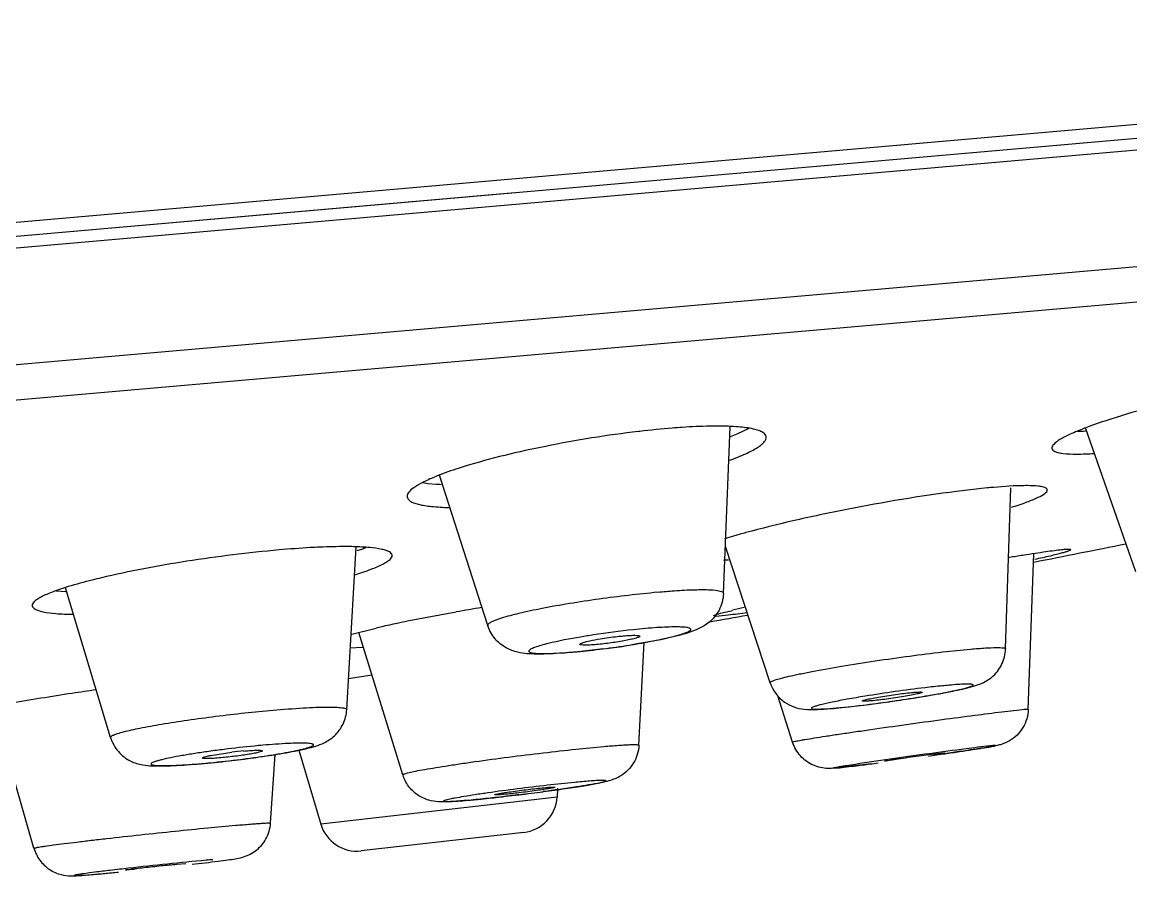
# Model space of a CAD drawing. Header units: millimetres. Extents: x 14523 to 15117, y 3069 to 3489.
# Drawn here: x 14649.83 to 14664.49, y 3408.03 to 3419.31 of the extents above; entities that cross this region are included whole.
import ezdxf

# ---------------------------------------------------------------- set-up
doc = ezdxf.new("R2010")
doc.units = ezdxf.units.MM
doc.header["$LTSCALE"] = 0.25
doc.layers.get('0').update_dxf_attribs({"color": 2})
doc.layers.add('DWG', color=7, linetype='Continuous')

# ---------------------------------------------------------------- blocks, each defined once
blk = doc.blocks.new('A$C2FF57663')
at = {"color": 7, "linetype": 'Continuous'}
for p, q in [((190.349, 238.939), (274.628, 246.312)), ((274.681, 244.772), (190.564, 237.412)), ((274.328, 244.276), (190.998, 236.986)), ((248.774, 240.906), (248.754, 240.904)), ((249.878, 238.763), (249.967, 240.966)), ((250.06, 240.875), (250.218, 240.948)), ((255.33, 239.048), (254.665, 240.951)), ((246.762, 238.339), (246.125, 240.326)), ((245.903, 240.228), (245.971, 240.218)), ((245.971, 240.218), (246.078, 240.209)), ((253.364, 240.158), (252.96, 240.112)), ((253.707, 240.184), (253.451, 240.166)), ((253.609, 238.032), (253.677, 240.159)), ((250.099, 239.546), (249.891, 239.484)), ((244.898, 237.229), (245.022, 239.379)), ((250.495, 237.585), (249.904, 239.384)), ((253.909, 237.231), (253.984, 239.289)), ((241.056, 238.798), (241.183, 238.791)), ((241.774, 236.861), (241.179, 238.84)), ((244.947, 238.222), (245.285, 238.306)), ((245.639, 236.368), (245.059, 238.249)), ((248.76, 236.758), (248.829, 238.114)), ((245.11, 238.051), (244.938, 238.042)), ((247.501, 237.969), (247.752, 237.979)), ((248.294, 238.031), (247.876, 237.986)), ((245.234, 237.683), (244.914, 237.634)), ((250.793, 236.798), (250.595, 237.412)), ((240.762, 235.397), (240.224, 237.266)), ((251.446, 237.258), (251.763, 237.294)), ((253.796, 237.223), (253.558, 237.196)), ((253.855, 237.229), (253.796, 237.223)), ((253.909, 237.231), (253.855, 237.229)), ((253.441, 236.753), (253.401, 236.749)), ((243.1, 236.624), (243.38, 236.666)), ((243.89, 235.729), (243.953, 236.636)), ((244.264, 236.693), (244.553, 235.717)), ((252.79, 236.66), (252.804, 236.66)), ((251.338, 236.457), (251.374, 236.458)), ((251.829, 236.513), (251.349, 236.455)), ((251.87, 236.518), (251.924, 236.525)), ((252.025, 236.551), (252.012, 236.55)), ((247.686, 236.19), (247.679, 236.073)), ((247.679, 236.073), (244.553, 235.717)), ((247.237, 235.606), (245.09, 235.362)), ((242.651, 235.187), (242.768, 235.194)), ((242.089, 235.117), (241.972, 235.11))]:
    blk.add_line(p, q, dxfattribs=at)
for centre, radius, start, end in [((248.786, 243.953), 3.331, 290.8252, 292.4876), ((254.516, 244.293), 3.385, 270.7614, 272.5597), ((256.276, 236.742), 4.508, 110.9874, 111.1514), ((246.274, 243.216), 3.013, 266.2616, 267.5813), ((254.273, 230.784), 9.418, 95.0085, 95.5429), ((252.817, 229.96), 9.964, 105.3718, 105.8298), ((244.103, 242.298), 3.11, 288.623, 289.7581), ((215.617, 435.465), 200, 281.05884, 281.41471), ((243.881, 242.956), 3.804, 287.6317, 288.6271), ((249.596, 244.777), 5.579, 272.9319, 273.5819), ((249.906, 228.654), 10.164, 93.8307, 95.043), ((251.238, 211.057), 27.894, 100.1041, 101.3059), ((252.098, 206.252), 32.776, 99.5097, 100.1106), ((252.922, 226.134), 12.747, 102.552, 103.2597), ((249.212, 221.169), 17.582, 101.2919, 102.6548), ((215.617, 435.465), 200, 279.81161, 279.95635), ((248.277, 225.361), 13.286, 102.6805, 103.0137), ((249.465, 231.346), 6.982, 93.8307, 95.043), ((246.783, 249.878), 11.943, 277.2711, 278.6214), ((246.888, 249.183), 11.24, 278.6199, 279.2092), ((247.295, 244.813), 6.849, 273.8264, 274.8622), ((247.197, 246.01), 8.05, 274.8312, 275.0013), ((247.043, 247.7), 9.747, 275.0375, 277.046), ((253.546, 229.75), 7.831, 95.0097, 95.65), ((249.297, 256.961), 19.822, 277.8134, 278.6967), ((249.577, 255.135), 17.975, 278.6927, 279.5246), ((250.805, 243.573), 6.347, 274.7082, 275.0046), ((250.692, 244.856), 7.635, 275.0088, 275.4395), ((250.581, 246.042), 8.826, 275.4337, 275.6291), ((244.878, 224.314), 12.492, 95.0055, 95.5141), ((241.642, 251.424), 14.969, 276.5034, 277.7766), ((244, 231.418), 5.285, 95.0649, 96.7429), ((241.951, 249.173), 12.696, 277.771, 279.0122), ((241.74, 250.462), 14.002, 275.0226, 276.5498), ((241.891, 248.961), 12.492, 275.0055, 275.5141), ((251.193, 238.504), 2.054, 275.0507, 275.7588), ((251.05, 239.946), 3.503, 275.7202, 275.9671), ((250.808, 242.255), 5.824, 275.9823, 276.5492), ((249.888, 250.321), 13.943, 276.5211, 277.0638), ((248.445, 262.15), 25.86, 277.0138, 277.1507), ((246.883, 274.573), 38.381, 277.1557, 277.4654), ((249.043, 224.447), 11.875, 95.008, 95.4707), ((245.509, 247.295), 11.307, 275.0052, 275.2575), ((245.332, 249.221), 13.241, 275.256, 275.4557), ((245.171, 250.907), 14.935, 275.4555, 275.6396), ((244.675, 255.882), 19.935, 275.6543, 276.4338), ((243.848, 263.339), 27.437, 276.4049, 277.1487), ((243.638, 265.068), 29.179, 276.963, 277.5942), ((247.18, 236.103), 0.5, 276.5, 356.5), ((245.033, 235.859), 0.5, 196.5, 276.5), ((247.556, 186.344), 49.103, 95.2762, 96.4815), ((245.179, 211.829), 23.507, 95.0043, 95.218), ((239.561, 258.475), 23.507, 275.0043, 275.218), ((238.594, 268.985), 34.062, 275.2171, 275.534)]:
    blk.add_arc(centre, radius, start, end, dxfattribs=at)
for points, knots in [([(257.413, 241.632), (257.001, 241.565), (256.214, 241.407), (255.437, 241.206), (255.07, 241.091)], [0, 0, 0, 0, 1326.941931, 2547.336701, 2547.336701, 2547.336701, 2547.336701]), ([(255.07, 241.091), (255.033, 241.079), (254.896, 241.035), (254.76, 240.988), (254.662, 240.95)], [0, 0, 0, 0, 694.70355, 2542.57547, 2542.57547, 2542.57547, 2542.57547]), ([(248.754, 240.904), (248.343, 240.856), (247.569, 240.73), (246.805, 240.551), (246.452, 240.442)], [0, 0, 0, 0, 1317.942975, 2493.590537, 2493.590537, 2493.590537, 2493.590537]), ([(249.333, 240.958), (249.288, 240.955), (249.102, 240.941), (248.915, 240.923), (248.774, 240.906)], [0, 0, 0, 0, 596.758656, 2505.884469, 2505.884469, 2505.884469, 2505.884469]), ([(249.807, 240.975), (249.771, 240.975), (249.613, 240.974), (249.455, 240.966), (249.333, 240.958)], [0, 0, 0, 0, 574.420394, 2509.152734, 2509.152734, 2509.152734, 2509.152734]), ([(250.445, 240.832), (250.443, 240.857), (250.405, 240.894), (250.342, 240.919), (250.234, 240.949), (250.053, 240.97), (249.897, 240.975), (249.807, 240.975)], [0, 0, 0, 0, 607.806782, 1074.335064, 1675.975667, 3297.904109, 5459.168007, 5459.168007, 5459.168007, 5459.168007]), ([(254.65, 240.946), (254.587, 240.921), (254.477, 240.877), (254.339, 240.806), (254.254, 240.751), (254.219, 240.702), (254.22, 240.683)], [0, 0, 0, 0, 1772.009671, 3112.861333, 4007.029728, 4502.821228, 4502.821228, 4502.821228, 4502.821228]), ([(249.964, 240.525), (250.035, 240.551), (250.159, 240.601), (250.298, 240.67), (250.377, 240.727), (250.423, 240.768), (250.447, 240.808), (250.445, 240.832)], [0, 0, 0, 0, 2102.986544, 3706.063523, 4315.265146, 4800.145553, 5458.419504, 5458.419504, 5458.419504, 5458.419504]), ([(254.22, 240.683), (254.222, 240.664), (254.257, 240.638), (254.31, 240.624), (254.406, 240.608), (254.564, 240.603), (254.702, 240.609), (254.78, 240.613)], [0, 0, 0, 0, 547.074688, 1004.843025, 1610.018433, 3271.905103, 5515.658837, 5515.658837, 5515.658837, 5515.658837]), ([(246.452, 240.442), (246.415, 240.43), (246.282, 240.388), (246.15, 240.341), (246.056, 240.302)], [0, 0, 0, 0, 688.435962, 2488.916699, 2488.916699, 2488.916699, 2488.916699]), ([(246.056, 240.302), (246.003, 240.28), (245.909, 240.238), (245.793, 240.171), (245.718, 240.111), (245.694, 240.061), (245.696, 240.042)], [0, 0, 0, 0, 1673.10272, 2951.760193, 3838.597501, 4408.50087, 4408.50087, 4408.50087, 4408.50087]), ([(252.96, 240.112), (252.474, 240.05), (251.75, 239.928), (250.824, 239.733), (250.38, 239.624), (250.175, 239.568)], [0, 0, 0, 0, 1820.848962, 2730.225068, 3520.148529, 3520.148529, 3520.148529, 3520.148529]), ([(253.685, 239.903), (253.754, 239.925), (253.873, 239.964), (254.026, 240.027), (254.116, 240.072), (254.161, 240.115), (254.16, 240.132)], [0, 0, 0, 0, 1821.963547, 3186.1676, 4068.34891, 4500.89854, 4500.89854, 4500.89854, 4500.89854]), ([(254.16, 240.132), (254.158, 240.147), (254.129, 240.164), (254.088, 240.175), (254.011, 240.186), (253.883, 240.19), (253.771, 240.187), (253.707, 240.184)], [0, 0, 0, 0, 513.160649, 965.465597, 1569.820206, 3241.308833, 5513.775432, 5513.775432, 5513.775432, 5513.775432]), ([(245.696, 240.042), (245.698, 240.019), (245.73, 239.985), (245.785, 239.959), (245.879, 239.931), (246.036, 239.909), (246.172, 239.902), (246.25, 239.9)], [0, 0, 0, 0, 624.400724, 1088.392753, 1681.792938, 3274.767229, 5400.865147, 5400.865147, 5400.865147, 5400.865147]), ([(244.544, 239.375), (244.502, 239.374), (244.322, 239.365), (244.142, 239.351), (244.004, 239.339)], [0, 0, 0, 0, 584.064297, 2478.339612, 2478.339612, 2478.339612, 2478.339612]), ([(244.988, 239.382), (244.954, 239.383), (244.806, 239.384), (244.658, 239.38), (244.544, 239.375)], [0, 0, 0, 0, 559.147633, 2481.465337, 2481.465337, 2481.465337, 2481.465337]), ([(245.498, 239.268), (245.496, 239.287), (245.465, 239.314), (245.416, 239.333), (245.33, 239.357), (245.185, 239.374), (245.06, 239.38), (244.988, 239.382)], [0, 0, 0, 0, 571.702414, 1028.402846, 1622.329555, 3234.738555, 5397.498059, 5397.498059, 5397.498059, 5397.498059]), ([(244.004, 239.339), (243.595, 239.303), (242.807, 239.204), (242.026, 239.06), (241.653, 238.971)], [0, 0, 0, 0, 1275.596452, 2466.096679, 2466.096679, 2466.096679, 2466.096679]), ([(245.004, 239.012), (245.076, 239.034), (245.202, 239.075), (245.344, 239.134), (245.427, 239.181), (245.473, 239.214), (245.5, 239.248), (245.498, 239.268)], [0, 0, 0, 0, 2139.684348, 3750.999765, 4350.961692, 4816.042929, 5395.860538, 5395.860538, 5395.860538, 5395.860538]), ([(254.469, 239.342), (254.469, 239.344), (254.463, 239.346), (254.446, 239.347), (254.405, 239.345), (254.339, 239.339), (254.247, 239.328), (254.131, 239.312), (253.992, 239.291), (253.832, 239.267), (253.718, 239.248), (253.658, 239.239)], [0, 0, 0, 0, 52.097889, 172.456036, 640.48172, 1413.540808, 2484.066475, 3839.72883, 5466.057866, 7343.563936, 9451.528365, 9451.528365, 9451.528365, 9451.528365]), ([(253.997, 239.217), (254.065, 239.232), (254.16, 239.253), (254.277, 239.281), (254.344, 239.298), (254.396, 239.313), (254.436, 239.325), (254.455, 239.333), (254.469, 239.339), (254.469, 239.342)], [0, 0, 0, 0, 3179.578818, 4459.035406, 5520.681841, 6357.044388, 6962.589747, 7335.881718, 7484.240976, 7484.240976, 7484.240976, 7484.240976]), ([(241.653, 238.971), (241.613, 238.961), (241.466, 238.926), (241.321, 238.886), (241.216, 238.854)], [0, 0, 0, 0, 672.203665, 2460.910262, 2460.910262, 2460.910262, 2460.910262]), ([(241.216, 238.854), (241.146, 238.832), (241.024, 238.791), (240.886, 238.735), (240.806, 238.688), (240.762, 238.656), (240.736, 238.622), (240.738, 238.602)], [0, 0, 0, 0, 2113.962344, 3705.501566, 4298.533522, 4758.926524, 5336.467369, 5336.467369, 5336.467369, 5336.467369]), ([(249.878, 238.763), (249.879, 238.769), (249.864, 238.785), (249.806, 238.8), (249.681, 238.812), (249.479, 238.81), (249.318, 238.802), (249.227, 238.796)], [0, 0, 0, 0, 157.942586, 444.385238, 1506.974711, 3208.376088, 5459.432744, 5459.432744, 5459.432744, 5459.432744]), ([(249.013, 238.779), (248.753, 238.756), (248.362, 238.71), (247.851, 238.633), (247.497, 238.57), (247.196, 238.506), (246.97, 238.449), (246.833, 238.4), (246.772, 238.367), (246.76, 238.346), (246.762, 238.339)], [0, 0, 0, 0, 2804.661688, 4230.898189, 5548.770782, 6672.129199, 7528.851193, 8066.982664, 8210.65207, 8286.552437, 8286.552437, 8286.552437, 8286.552437]), ([(249.878, 238.763), (249.875, 238.687), (249.836, 238.541), (249.673, 238.344), (249.406, 238.233), (249.067, 238.155), (248.824, 238.11), (248.687, 238.088)], [0, 0, 0, 0, 828.178905, 1611.092223, 2735.034016, 3925.68552, 5455.13566, 5455.13566, 5455.13566, 5455.13566]), ([(240.738, 238.602), (240.74, 238.583), (240.773, 238.555), (240.824, 238.536), (240.916, 238.512), (241.07, 238.495), (241.203, 238.49), (241.279, 238.489)], [0, 0, 0, 0, 556.213183, 1006.968046, 1595.100532, 3194.233403, 5337.889561, 5337.889561, 5337.889561, 5337.889561]), ([(249.748, 238.474), (249.778, 238.486), (249.861, 238.508), (249.945, 238.529), (249.998, 238.541)], [0, 0, 0, 0, 917.451218, 2515.192248, 2515.192248, 2515.192248, 2515.192248]), ([(250.185, 238.51), (250.103, 238.498), (249.97, 238.479), (249.836, 238.463), (249.784, 238.459)], [0, 0, 0, 0, 1548.027118, 2515.546364, 2515.546364, 2515.546364, 2515.546364]), ([(247.876, 237.986), (247.765, 237.976), (247.608, 237.965), (247.411, 237.962), (247.281, 237.966), (247.145, 237.985), (246.993, 238.041), (246.847, 238.159), (246.782, 238.276), (246.762, 238.339)], [0, 0, 0, 0, 1925.257741, 2721.822653, 3432.792956, 4166.472898, 5105.688698, 6210.719353, 7357.67875, 7357.67875, 7357.67875, 7357.67875]), ([(248.158, 238.216), (248.102, 238.207), (247.901, 238.175), (247.702, 238.137), (247.56, 238.102)], [0, 0, 0, 0, 705.921119, 2503.174177, 2503.174177, 2503.174177, 2503.174177]), ([(248.851, 238.301), (248.796, 238.296), (248.565, 238.273), (248.334, 238.243), (248.158, 238.216)], [0, 0, 0, 0, 595.263671, 2507.269255, 2507.269255, 2507.269255, 2507.269255]), ([(248.772, 238.199), (248.772, 238.193), (248.749, 238.184), (248.717, 238.172), (248.656, 238.156), (248.58, 238.141), (248.49, 238.125), (248.362, 238.106), (248.264, 238.094), (248.199, 238.088)], [0, 0, 0, 0, 211.915019, 711.852469, 1486.273546, 2488.787078, 3656.112081, 4914.762399, 7385.817549, 7385.817549, 7385.817549, 7385.817549]), ([(248.239, 238.027), (248.357, 238.041), (248.584, 238.073), (248.902, 238.126), (249.136, 238.175), (249.286, 238.214), (249.363, 238.239), (249.412, 238.258), (249.436, 238.274), (249.446, 238.283), (249.446, 238.295), (249.436, 238.303), (249.422, 238.308), (249.4, 238.313), (249.371, 238.317), (249.32, 238.321), (249.24, 238.323), (249.126, 238.32), (249.043, 238.315), (248.999, 238.312)], [0, 0, 0, 0, 3574.522836, 6927.708645, 9699.914489, 10772.815996, 11599.056895, 12159.730726, 12340.708409, 12461.557043, 12546.156461, 12649.515834, 12807.373912, 13029.97458, 13319.977129, 13676.873931, 14584.70108, 15734.09884, 17088.639357, 17088.639357, 17088.639357, 17088.639357]), ([(248.246, 238.164), (248.323, 238.177), (248.425, 238.191), (248.527, 238.201), (248.551, 238.203)], [0, 0, 0, 0, 1907.730631, 2506.481294, 2506.481294, 2506.481294, 2506.481294]), ([(248.551, 238.203), (248.581, 238.206), (248.634, 238.21), (248.706, 238.212), (248.743, 238.21), (248.771, 238.205), (248.772, 238.199)], [0, 0, 0, 0, 1809.881976, 3212.917306, 4101.457266, 4447.840581, 4447.840581, 4447.840581, 4447.840581]), ([(247.56, 238.102), (247.499, 238.087), (247.42, 238.066), (247.338, 238.033), (247.315, 238.017), (247.305, 238.008), (247.304, 237.997), (247.314, 237.989), (247.328, 237.983), (247.35, 237.978), (247.378, 237.974), (247.43, 237.97), (247.471, 237.969), (247.501, 237.969)], [0, 0, 0, 0, 4372.19314, 5665.837919, 6084.281701, 6364.198548, 6559.274082, 6795.267216, 7155.680697, 7664.614464, 8328.375912, 9145.897281, 11227.052016, 11227.052016, 11227.052016, 11227.052016]), ([(247.979, 238.091), (247.978, 238.096), (247.997, 238.107), (248.009, 238.111), (248.019, 238.114)], [0, 0, 0, 0, 720.840279, 2504.271657, 2504.271657, 2504.271657, 2504.271657]), ([(248.199, 238.088), (248.169, 238.086), (248.118, 238.082), (248.047, 238.079), (248.008, 238.082), (247.981, 238.085), (247.979, 238.091)], [0, 0, 0, 0, 1777.784839, 3167.714289, 4066.505744, 4441.32503, 4441.32503, 4441.32503, 4441.32503]), ([(248.019, 238.114), (248.05, 238.124), (248.126, 238.142), (248.202, 238.156), (248.246, 238.164)], [0, 0, 0, 0, 1042.505207, 2504.824894, 2504.824894, 2504.824894, 2504.824894]), ([(250.495, 237.585), (250.493, 237.591), (250.521, 237.608), (250.562, 237.622), (250.645, 237.646), (250.753, 237.672), (250.892, 237.702), (251.123, 237.748), (251.456, 237.807), (251.887, 237.875), (252.332, 237.937), (252.753, 237.99), (253.022, 238.018), (253.146, 238.029)], [0, 0, 0, 0, 82.741554, 295.252969, 643.312357, 1121.039768, 1718.679478, 2423.40015, 4091.214932, 5980.487657, 7927.645167, 9763.751241, 11329.773422, 11329.773422, 11329.773422, 11329.773422]), ([(252.552, 237.408), (252.671, 237.428), (252.877, 237.466), (253.121, 237.518), (253.297, 237.573), (253.443, 237.658), (253.571, 237.818), (253.606, 237.961), (253.609, 238.032)], [0, 0, 0, 0, 1747.785655, 3027.346222, 3590.473452, 4415.070426, 5424.137159, 6459.70971, 6459.70971, 6459.70971, 6459.70971]), ([(253.146, 238.029), (253.211, 238.035), (253.326, 238.043), (253.469, 238.051), (253.558, 238.048), (253.597, 238.043), (253.609, 238.036), (253.609, 238.032)], [0, 0, 0, 0, 2325.674288, 4052.576412, 5112.479167, 5386.079903, 5511.608196, 5511.608196, 5511.608196, 5511.608196]), ([(241.583, 237.49), (241.477, 237.475), (241.096, 237.419), (240.715, 237.357), (240.441, 237.308)], [0, 0, 0, 0, 680.492562, 2460.852964, 2460.852964, 2460.852964, 2460.852964]), ([(250.495, 237.585), (250.529, 237.483), (250.657, 237.309), (250.912, 237.226), (251.133, 237.231), (251.261, 237.24), (251.332, 237.246)], [0, 0, 0, 0, 1461.967499, 2707.973123, 3511.09273, 4473.487208, 4473.487208, 4473.487208, 4473.487208]), ([(252.775, 237.544), (252.698, 237.536), (252.355, 237.498), (252.014, 237.45), (251.751, 237.406)], [0, 0, 0, 0, 569.979187, 2532.731205, 2532.731205, 2532.731205, 2532.731205]), ([(251.763, 237.294), (251.881, 237.309), (252.117, 237.34), (252.407, 237.385), (252.628, 237.422), (252.776, 237.449), (252.905, 237.474), (253.011, 237.497), (253.084, 237.515), (253.129, 237.528), (253.153, 237.536), (253.168, 237.544), (253.179, 237.549), (253.18, 237.558), (253.17, 237.561), (253.156, 237.564), (253.134, 237.566), (253.105, 237.566), (253.052, 237.565), (252.97, 237.561), (252.901, 237.555), (252.862, 237.552)], [0, 0, 0, 0, 3880.790478, 7764.590105, 9570.307346, 11216.801314, 12657.081192, 13851.96955, 14767.245748, 15112.746838, 15380.415102, 15569.119179, 15681.774429, 15738.862739, 15825.430148, 15985.009273, 16222.791363, 16538.797976, 16932.02146, 17940.028262, 19212.821038, 19212.821038, 19212.821038, 19212.821038]), ([(251.751, 237.406), (251.672, 237.394), (251.527, 237.369), (251.355, 237.336), (251.238, 237.311), (251.171, 237.296), (251.114, 237.28), (251.078, 237.27), (251.023, 237.245), (251.082, 237.235), (251.119, 237.236), (251.207, 237.238), (251.275, 237.243), (251.326, 237.247)], [0, 0, 0, 0, 2661.167471, 4922.165144, 5859.384096, 6647.83034, 7276.202715, 7736.466919, 8139.503146, 8535.815013, 8992.187426, 9618.50385, 11339.057491, 11339.057491, 11339.057491, 11339.057491]), ([(251.332, 237.246), (251.38, 237.25), (251.6, 237.272), (251.82, 237.299), (251.992, 237.323)], [0, 0, 0, 0, 552.101456, 2528.149522, 2528.149522, 2528.149522, 2528.149522]), ([(251.715, 237.344), (251.714, 237.346), (251.721, 237.35), (251.732, 237.353), (251.753, 237.36), (251.794, 237.369), (251.863, 237.383), (251.959, 237.4), (252.069, 237.418), (252.213, 237.438), (252.32, 237.451), (252.389, 237.457)], [0, 0, 0, 0, 70.722859, 248.830707, 539.085313, 937.131883, 2019.316966, 3403.622087, 4970.819678, 6584.632734, 9405.836211, 9405.836211, 9405.836211, 9405.836211]), ([(251.832, 237.345), (251.816, 237.344), (251.788, 237.342), (251.75, 237.339), (251.73, 237.341), (251.715, 237.341), (251.715, 237.344)], [0, 0, 0, 0, 1862.00552, 3263.522499, 4140.884746, 4485.832367, 4485.832367, 4485.832367, 4485.832367]), ([(252.506, 237.458), (252.506, 237.456), (252.499, 237.452), (252.488, 237.448), (252.466, 237.442), (252.424, 237.432), (252.356, 237.418), (252.259, 237.401), (252.15, 237.384), (252.006, 237.364), (251.9, 237.351), (251.832, 237.345)], [0, 0, 0, 0, 78.929695, 265.680875, 563.366609, 967.208971, 2056.174897, 3441.212425, 5004.415633, 6611.388258, 9419.033267, 9419.033267, 9419.033267, 9419.033267]), ([(252.389, 237.457), (252.405, 237.458), (252.433, 237.46), (252.473, 237.463), (252.491, 237.462), (252.506, 237.461), (252.506, 237.458)], [0, 0, 0, 0, 1891.27102, 3304.27534, 4173.111683, 4493.329503, 4493.329503, 4493.329503, 4493.329503]), ([(241.774, 236.861), (241.773, 236.866), (241.787, 236.883), (241.82, 236.896), (241.875, 236.917), (241.991, 236.948), (242.185, 236.991), (242.467, 237.041), (242.802, 237.093), (243.169, 237.142), (243.546, 237.186), (243.799, 237.211), (243.923, 237.222)], [0, 0, 0, 0, 78.332448, 244.780202, 513.541496, 883.285204, 1905.989711, 3254.61281, 4848.744933, 6591.940697, 8379.832835, 10102.987758, 10102.987758, 10102.987758, 10102.987758]), ([(243.923, 237.222), (244.056, 237.233), (244.245, 237.248), (244.482, 237.26), (244.624, 237.263), (244.737, 237.263), (244.823, 237.256), (244.87, 237.251), (244.899, 237.237), (244.898, 237.229)], [0, 0, 0, 0, 2969.249137, 4224.482782, 5288.722659, 6140.008734, 6761.672929, 7144.368241, 7309.296921, 7309.296921, 7309.296921, 7309.296921]), ([(243.94, 236.633), (244.044, 236.65), (244.227, 236.682), (244.449, 236.732), (244.614, 236.793), (244.748, 236.883), (244.861, 237.035), (244.894, 237.164), (244.898, 237.229)], [0, 0, 0, 0, 1625.571535, 2862.859906, 3484.886087, 4330.692459, 5313.128126, 6322.990711, 6322.990711, 6322.990711, 6322.990711]), ([(253.558, 237.196), (253.44, 237.181), (253.176, 237.148), (252.755, 237.092), (252.295, 237.029), (251.908, 236.974), (251.612, 236.931), (251.413, 236.902), (251.236, 236.875), (251.085, 236.852), (250.977, 236.834), (250.907, 236.822), (250.867, 236.815), (250.836, 236.809), (250.812, 236.805), (250.802, 236.801), (250.792, 236.8), (250.793, 236.798)], [0, 0, 0, 0, 1951.663852, 4345.246069, 6955.981132, 9538.727761, 10743.013728, 11850.960114, 12836.124654, 13675.574264, 14349.116785, 14618.833811, 14841.418913, 15015.562276, 15140.48487, 15215.513453, 15240.777172, 15240.777172, 15240.777172, 15240.777172]), ([(253.909, 237.231), (253.906, 237.147), (253.856, 236.98), (253.704, 236.831), (253.573, 236.773), (253.486, 236.752), (253.335, 236.726), (253.057, 236.683), (252.809, 236.647), (252.661, 236.626)], [0, 0, 0, 0, 1233.278259, 2455.590051, 3017.290851, 3322.402582, 3776.081939, 5278.994202, 7480.918118, 7480.918118, 7480.918118, 7480.918118]), ([(241.774, 236.861), (241.795, 236.793), (241.865, 236.666), (242.025, 236.545), (242.186, 236.496), (242.375, 236.481), (242.631, 236.488), (242.845, 236.504), (242.966, 236.514)], [0, 0, 0, 0, 989.451925, 1943.817512, 2724.877159, 3301.709878, 4584.853461, 6285.979692, 6285.979692, 6285.979692, 6285.979692]), ([(243.677, 236.748), (243.543, 236.735), (243.342, 236.712), (243.079, 236.678), (242.893, 236.65), (242.725, 236.623), (242.58, 236.596), (242.477, 236.574), (242.41, 236.556), (242.372, 236.545), (242.343, 236.535), (242.325, 236.526), (242.312, 236.518), (242.312, 236.506), (242.325, 236.5), (242.356, 236.493), (242.465, 236.487), (242.676, 236.493), (242.868, 236.507), (242.981, 236.517)], [0, 0, 0, 0, 3295.589665, 4928.71411, 6473.569845, 7876.583033, 9087.122292, 10063.084859, 10452.013041, 10770.665844, 11017.21963, 11190.777731, 11294.730128, 11355.365134, 11449.270061, 11611.177569, 12152.773228, 14054.121643, 16820.348385, 16820.348385, 16820.348385, 16820.348385]), ([(243.092, 236.527), (243.226, 236.54), (243.427, 236.563), (243.69, 236.597), (243.876, 236.624), (244.044, 236.652), (244.189, 236.679), (244.292, 236.701), (244.359, 236.718), (244.396, 236.73), (244.425, 236.74), (244.444, 236.749), (244.457, 236.757), (244.457, 236.769), (244.443, 236.775), (244.413, 236.782), (244.304, 236.788), (244.092, 236.782), (243.901, 236.768), (243.788, 236.758)], [0, 0, 0, 0, 3308.52146, 4948.054236, 6498.971939, 7907.490507, 9122.779886, 10102.572101, 10493.026426, 10812.929612, 11060.450869, 11234.690006, 11339.050309, 11399.923245, 11494.196652, 11656.73948, 12200.460345, 14109.269593, 16886.350926, 16886.350926, 16886.350926, 16886.350926]), ([(245.639, 236.368), (245.639, 236.37), (245.644, 236.375), (245.664, 236.383), (245.713, 236.397), (245.792, 236.414), (245.903, 236.435), (246.042, 236.459), (246.207, 236.485), (246.392, 236.513), (246.671, 236.554), (247.041, 236.603), (247.487, 236.658), (247.907, 236.705), (248.175, 236.732), (248.299, 236.743)], [0, 0, 0, 0, 27.047208, 89.651208, 334.819082, 738.633688, 1293.180953, 1986.795302, 2804.435275, 3728.460735, 4738.714772, 6928.969525, 9185.758927, 11313.628085, 13128.730559, 13128.730559, 13128.730559, 13128.730559]), ([(248.76, 236.758), (248.756, 236.677), (248.708, 236.516), (248.548, 236.355), (248.383, 236.289), (248.185, 236.248), (247.894, 236.2), (247.641, 236.164), (247.495, 236.145)], [0, 0, 0, 0, 1015.830753, 2008.881614, 2718.94622, 3199.597128, 4539.883435, 6388.969459, 6388.969459, 6388.969459, 6388.969459]), ([(248.299, 236.743), (248.364, 236.748), (248.456, 236.756), (248.57, 236.763), (248.637, 236.766), (248.688, 236.768), (248.727, 236.767), (248.746, 236.765), (248.761, 236.761), (248.76, 236.758)], [0, 0, 0, 0, 3134.484868, 4407.11824, 5462.393739, 6291.897976, 6888.865246, 7250.047893, 7390.531267, 7390.531267, 7390.531267, 7390.531267]), ([(251.349, 236.455), (251.319, 236.453), (251.224, 236.447), (251.058, 236.483), (250.887, 236.606), (250.814, 236.732), (250.793, 236.798)], [0, 0, 0, 0, 567.72414, 1814.748554, 3145.44872, 4480.413778, 4480.413778, 4480.413778, 4480.413778]), ([(253.401, 236.749), (253.295, 236.738), (253.029, 236.704), (252.435, 236.625), (251.948, 236.557), (251.622, 236.506)], [0, 0, 0, 0, 627.77679, 1590.890651, 3544.65978, 3544.65978, 3544.65978, 3544.65978]), ([(252.59, 236.616), (252.661, 236.626), (252.798, 236.646), (252.992, 236.674), (253.16, 236.699), (253.282, 236.718), (253.361, 236.731), (253.405, 236.738), (253.436, 236.744), (253.455, 236.748), (253.464, 236.75), (253.472, 236.752), (253.475, 236.752), (253.478, 236.754), (253.471, 236.755), (253.462, 236.754), (253.449, 236.753), (253.441, 236.753)], [0, 0, 0, 0, 3535.222332, 6790.041407, 9624.727087, 11916.11847, 12827.214367, 13567.532421, 14129.077797, 14341.208569, 14506.771876, 14625.21491, 14696.178505, 14721.277924, 14750.060886, 14945.408131, 15326.814233, 15326.814233, 15326.814233, 15326.814233]), ([(242.987, 236.59), (242.986, 236.593), (243, 236.6), (243.018, 236.606), (243.056, 236.616), (243.084, 236.621), (243.1, 236.624)], [0, 0, 0, 0, 335.221478, 1182.47332, 2550.461613, 4389.590884, 4389.590884, 4389.590884, 4389.590884]), ([(243.235, 236.593), (243.202, 236.59), (243.143, 236.585), (243.073, 236.582), (243.03, 236.582), (243.008, 236.584), (242.995, 236.585), (242.988, 236.588), (242.987, 236.59)], [0, 0, 0, 0, 2521.466127, 4509.862665, 5247.342987, 5793.842747, 6142.394718, 6303.725424, 6303.725424, 6303.725424, 6303.725424]), ([(243.782, 236.684), (243.782, 236.682), (243.777, 236.679), (243.762, 236.672), (243.728, 236.663), (243.674, 236.651), (243.602, 236.638), (243.517, 236.625), (243.394, 236.609), (243.299, 236.598), (243.235, 236.593)], [0, 0, 0, 0, 72.875746, 220.206427, 757.993891, 1600.172626, 2699.696861, 3991.06007, 5399.289606, 8231.393098, 8231.393098, 8231.393098, 8231.393098]), ([(243.534, 236.682), (243.567, 236.685), (243.628, 236.689), (243.703, 236.693), (243.753, 236.692), (243.774, 236.689), (243.782, 236.686), (243.782, 236.684)], [0, 0, 0, 0, 2179.852876, 3888.383583, 4974.133773, 5258.916404, 5383.423126, 5383.423126, 5383.423126, 5383.423126]), ([(252.011, 236.55), (252.011, 236.551), (252.015, 236.551), (252.018, 236.553), (252.027, 236.554), (252.043, 236.557), (252.071, 236.562), (252.112, 236.568), (252.163, 236.576), (252.245, 236.588), (252.357, 236.604), (252.493, 236.623), (252.638, 236.642), (252.736, 236.655), (252.79, 236.66)], [0, 0, 0, 0, 25.22364, 100.586483, 226.200237, 400.644972, 889.914004, 1553.617116, 2369.227359, 3311.525007, 5449.330632, 7692.613058, 9753.490264, 12328.456142, 12328.456142, 12328.456142, 12328.456142]), ([(251.622, 236.506), (251.581, 236.5), (251.523, 236.491), (251.452, 236.48), (251.411, 236.473), (251.381, 236.467), (251.355, 236.462), (251.347, 236.46), (251.337, 236.458), (251.338, 236.457)], [0, 0, 0, 0, 3207.949155, 4500.936907, 5569.362165, 6403.540328, 6997.330338, 7345.078897, 7445.86626, 7445.86626, 7445.86626, 7445.86626]), ([(246.477, 236.029), (246.408, 236.023), (246.283, 236.013), (246.117, 236.006), (245.968, 236.03), (245.828, 236.095), (245.707, 236.213), (245.656, 236.315), (245.639, 236.368)], [0, 0, 0, 0, 1342.559309, 2385.935278, 3179.940484, 4212.141243, 5279.304984, 6352.892331, 6352.892331, 6352.892331, 6352.892331]), ([(247.262, 236.115), (247.366, 236.128), (247.563, 236.154), (247.802, 236.188), (247.973, 236.214), (248.079, 236.232), (248.168, 236.247), (248.23, 236.26), (248.27, 236.268), (248.291, 236.274), (248.307, 236.279), (248.316, 236.282), (248.324, 236.286), (248.321, 236.292), (248.312, 236.292), (248.3, 236.294), (248.281, 236.294), (248.245, 236.294), (248.187, 236.291), (248.103, 236.285), (248.04, 236.28), (248.006, 236.277)], [0, 0, 0, 0, 4256.646669, 8141.547571, 9838.756958, 11322.666222, 12562.06394, 13529.5054, 13905.33258, 14206.444931, 14431.118339, 14579.430767, 14655.114688, 14697.635264, 14799.468623, 14976.639073, 15230.102636, 15559.116343, 16439.042356, 17598.596629, 19006.434288, 19006.434288, 19006.434288, 19006.434288]), ([(247.911, 236.268), (247.791, 236.257), (247.538, 236.229), (247.156, 236.183), (246.836, 236.14), (246.601, 236.105), (246.456, 236.082), (246.351, 236.064), (246.283, 236.051), (246.245, 236.043), (246.215, 236.035), (246.196, 236.03), (246.186, 236.026), (246.181, 236.024), (246.178, 236.021), (246.18, 236.016), (246.191, 236.016), (246.208, 236.014), (246.235, 236.014), (246.271, 236.015), (246.316, 236.018), (246.392, 236.022), (246.453, 236.027), (246.496, 236.031)], [0, 0, 0, 0, 3627.454718, 7691.146206, 11620.03374, 13357.944643, 14860.060152, 16074.183308, 16558.883139, 16956.621169, 17264.067715, 17478.35118, 17550.46168, 17599.825677, 17628.519237, 17647.689635, 17734.230758, 17912.553016, 18183.997125, 18547.096233, 18999.786825, 19537.617561, 20843.195642, 20843.195642, 20843.195642, 20843.195642]), ([(246.854, 236.104), (246.854, 236.106), (246.862, 236.108), (246.872, 236.112), (246.894, 236.116), (246.921, 236.121), (246.957, 236.127), (247.016, 236.137), (247.101, 236.149), (247.211, 236.164), (247.355, 236.182), (247.462, 236.194), (247.53, 236.199)], [0, 0, 0, 0, 69.601316, 261.992995, 577.820177, 1011.485937, 1552.80959, 2190.862401, 3699.232542, 5406.619131, 7164.645548, 10238.085695, 10238.085695, 10238.085695, 10238.085695]), ([(247.648, 236.204), (247.648, 236.202), (247.64, 236.2), (247.629, 236.196), (247.607, 236.192), (247.579, 236.186), (247.543, 236.18), (247.484, 236.171), (247.399, 236.158), (247.29, 236.144), (247.146, 236.126), (247.039, 236.114), (246.971, 236.109)], [0, 0, 0, 0, 76.357, 275.246169, 596.663339, 1034.757275, 1579.362131, 2219.604026, 3729.179255, 5434.415566, 7188.241163, 10253.168073, 10253.168073, 10253.168073, 10253.168073]), ([(247.53, 236.199), (247.547, 236.201), (247.575, 236.203), (247.615, 236.206), (247.632, 236.205), (247.648, 236.206), (247.648, 236.204)], [0, 0, 0, 0, 1879.268266, 3282.764442, 4142.980125, 4442.542831, 4442.542831, 4442.542831, 4442.542831]), ([(247.176, 236.104), (247.112, 236.096), (246.879, 236.069), (246.646, 236.044), (246.477, 236.029)], [0, 0, 0, 0, 687.849007, 2500.529808, 2500.529808, 2500.529808, 2500.529808]), ([(246.971, 236.109), (246.955, 236.107), (246.927, 236.105), (246.888, 236.102), (246.87, 236.104), (246.855, 236.102), (246.854, 236.104)], [0, 0, 0, 0, 1857.844693, 3252.280498, 4117.47752, 4434.948414, 4434.948414, 4434.948414, 4434.948414]), ([(242.852, 235.185), (242.967, 235.198), (243.125, 235.217), (243.315, 235.242), (243.42, 235.257), (243.544, 235.28), (243.699, 235.351), (243.843, 235.512), (243.885, 235.656), (243.89, 235.729)], [0, 0, 0, 0, 1963.027523, 2694.644104, 3246.558853, 3759.210615, 4836.370353, 6063.522975, 7298.506811, 7298.506811, 7298.506811, 7298.506811]), ([(243.43, 235.701), (243.495, 235.706), (243.587, 235.714), (243.701, 235.723), (243.767, 235.727), (243.817, 235.73), (243.858, 235.732), (243.875, 235.73), (243.89, 235.731), (243.89, 235.729)], [0, 0, 0, 0, 3104.825757, 4366.147919, 5412.534264, 6235.357335, 6827.276286, 7182.992601, 7304.832879, 7304.832879, 7304.832879, 7304.832879]), ([(240.762, 235.397), (240.762, 235.398), (240.77, 235.4), (240.78, 235.403), (240.802, 235.408), (240.83, 235.413), (240.867, 235.419), (240.932, 235.428), (241.031, 235.442), (241.171, 235.46), (241.337, 235.481), (241.523, 235.503), (241.803, 235.535), (242.173, 235.576), (242.619, 235.623), (243.039, 235.665), (243.307, 235.69), (243.43, 235.701)], [0, 0, 0, 0, 24.512252, 94.392645, 210.724272, 372.980243, 580.475102, 832.302801, 1462.616583, 2250.32224, 3178.357288, 4226.634012, 5372.342216, 7854.857822, 10411.836133, 12822.551869, 14879.124274, 14879.124274, 14879.124274, 14879.124274]), ([(240.762, 235.397), (240.778, 235.341), (240.831, 235.234), (240.959, 235.111), (241.107, 235.045), (241.255, 235.029), (241.415, 235.041), (241.533, 235.05), (241.602, 235.056)], [0, 0, 0, 0, 1094.161228, 2182.556633, 3262.141287, 4068.737957, 4960.449459, 6275.857428, 6275.857428, 6275.857428, 6275.857428]), ([(242.013, 235.133), (241.933, 235.124), (241.784, 235.107), (241.584, 235.083), (241.448, 235.065), (241.365, 235.053), (241.331, 235.047), (241.31, 235.043), (241.303, 235.04), (241.296, 235.04), (241.296, 235.036), (241.302, 235.037), (241.309, 235.036), (241.323, 235.036), (241.347, 235.037), (241.389, 235.04), (241.48, 235.046), (241.556, 235.052), (241.612, 235.057)], [0, 0, 0, 0, 3697.491678, 6817.262204, 9162.548915, 9995.894408, 10584.920414, 10784.226626, 10919.444901, 10991.164859, 11010.753077, 11074.671307, 11202.392368, 11394.339718, 11649.774467, 12347.47332, 13287.091472, 15815.951232, 15815.951232, 15815.951232, 15815.951232]), ([(241.972, 235.11), (241.972, 235.111), (241.981, 235.111), (241.99, 235.115), (242.013, 235.117), (242.041, 235.121), (242.076, 235.126), (242.136, 235.133), (242.221, 235.143), (242.331, 235.155), (242.476, 235.171), (242.583, 235.181), (242.651, 235.187)], [0, 0, 0, 0, 64.741612, 254.635972, 567.227376, 996.449471, 1532.081345, 2163.262997, 3654.872182, 5342.778069, 7080.462037, 10118.297856, 10118.297856, 10118.297856, 10118.297856])]:
    blk.add_open_spline(points, degree=3, knots=knots, dxfattribs=at)
at = {"layer": 'DWG'}
for p, q in [((190.113, 239.259), (266.343, 245.929)), ((266.199, 245.725), (200.805, 240.004)), ((247.12, 244.056), (232.475, 242.775)), ((247.12, 244.056), (232.475, 242.775)), ((247.12, 244.056), (232.475, 242.775))]:
    blk.add_line(p, q, dxfattribs=at)

msp = doc.modelspace()

# ---------------------------------------------------------------- block references
at = {"layer": 'DWG'}
msp.add_blockref('A$C2FF57663', (14409.22281, 3172.99487), dxfattribs=at)

doc.saveas('drawing.dxf')
